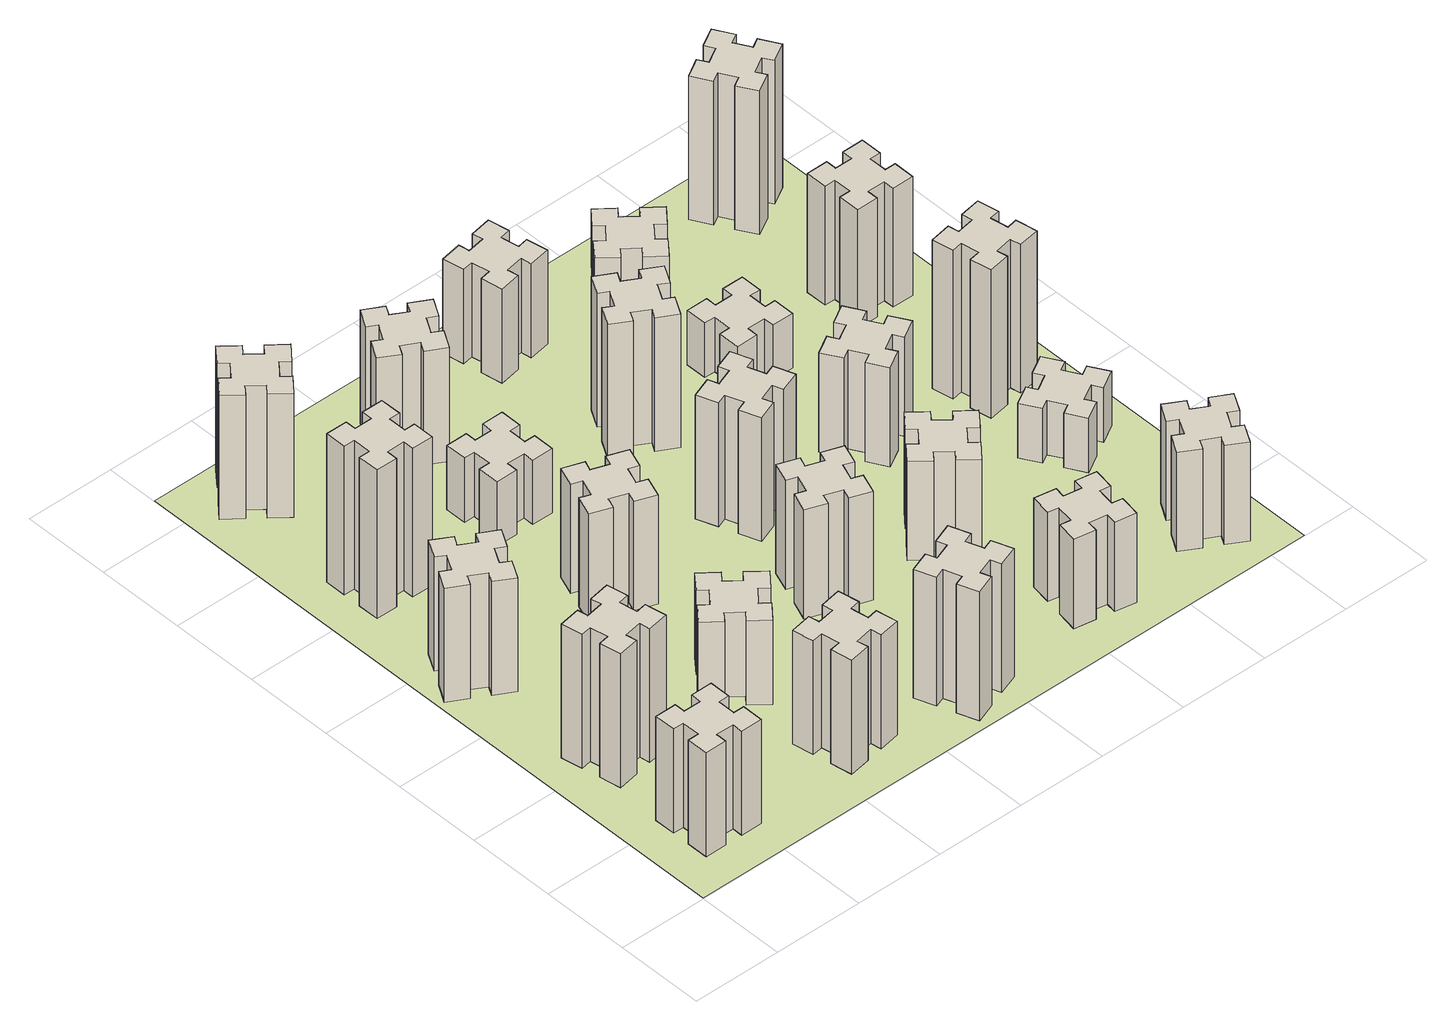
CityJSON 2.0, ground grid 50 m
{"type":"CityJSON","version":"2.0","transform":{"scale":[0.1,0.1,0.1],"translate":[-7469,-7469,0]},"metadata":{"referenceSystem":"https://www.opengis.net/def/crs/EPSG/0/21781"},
"CityObjects":{
"building1":{"type":"Building","attributes":{"class":"1000","function":"1000","usage":"1000","yearOfConstruction":2016,"roofType":"1000","measuredHeight":63,"storeysAboveGround":30,"storeysBelowGround":0},"geometry":[{"type":"Solid","lod":"1","boundaries":[[[[0,1,2,3,4,5,6,7,8,9,10,11,12,13,14,15,16,17,18,19]],[[17,16,20,21]],[[16,15,22,20]],[[15,14,23,22]],[[14,13,24,23]],[[13,12,25,24]],[[12,11,26,25]],[[11,10,27,26]],[[10,9,28,27]],[[9,8,29,28]],[[8,7,30,29]],[[7,6,31,30]],[[6,5,32,31]],[[5,4,33,32]],[[4,3,34,33]],[[3,2,35,34]],[[2,1,36,35]],[[1,0,37,36]],[[0,19,38,37]],[[19,18,39,38]],[[18,17,21,39]],[[24,25,26,27,28,29,30,31,32,33,34,35,36,37,38,39,21,20,22,23]]]]}]},
"building2":{"type":"Building","attributes":{"class":"1000","function":"1000","usage":"1000","yearOfConstruction":2016,"roofType":"1000","measuredHeight":81,"storeysAboveGround":30,"storeysBelowGround":0},"geometry":[{"type":"Solid","lod":"1","boundaries":[[[[40,41,42,43,44,45,46,47,48,49,50,51,52,53,54,55,56,57,58,59]],[[57,56,60,61]],[[56,55,62,60]],[[55,54,63,62]],[[54,53,64,63]],[[53,52,65,64]],[[52,51,66,65]],[[51,50,67,66]],[[50,49,68,67]],[[49,48,69,68]],[[48,47,70,69]],[[47,46,71,70]],[[46,45,72,71]],[[45,44,73,72]],[[44,43,74,73]],[[43,42,75,74]],[[42,41,76,75]],[[41,40,77,76]],[[40,59,78,77]],[[59,58,79,78]],[[58,57,61,79]],[[64,65,66,67,68,69,70,71,72,73,74,75,76,77,78,79,61,60,62,63]]]]}]},
"building3":{"type":"Building","attributes":{"class":"1000","function":"1000","usage":"1000","yearOfConstruction":2016,"roofType":"1000","measuredHeight":69,"storeysAboveGround":30,"storeysBelowGround":0},"geometry":[{"type":"Solid","lod":"1","boundaries":[[[[80,81,82,83,84,85,86,87,88,89,90,91,92,93,94,95,96,97,98,99]],[[97,96,100,101]],[[96,95,102,100]],[[95,94,103,102]],[[94,93,104,103]],[[93,92,105,104]],[[92,91,106,105]],[[91,90,107,106]],[[90,89,108,107]],[[89,88,109,108]],[[88,87,110,109]],[[87,86,111,110]],[[86,85,112,111]],[[85,84,113,112]],[[84,83,114,113]],[[83,82,115,114]],[[82,81,116,115]],[[81,80,117,116]],[[80,99,118,117]],[[99,98,119,118]],[[98,97,101,119]],[[104,105,106,107,108,109,110,111,112,113,114,115,116,117,118,119,101,100,102,103]]]]}]},
"building4":{"type":"Building","attributes":{"class":"1000","function":"1000","usage":"1000","yearOfConstruction":2016,"roofType":"1000","measuredHeight":90,"storeysAboveGround":30,"storeysBelowGround":0},"geometry":[{"type":"Solid","lod":"1","boundaries":[[[[120,121,122,123,124,125,126,127,128,129,130,131,132,133,134,135,136,137,138,139]],[[137,136,140,141]],[[136,135,142,140]],[[135,134,143,142]],[[134,133,144,143]],[[133,132,145,144]],[[132,131,146,145]],[[131,130,147,146]],[[130,129,148,147]],[[129,128,149,148]],[[128,127,150,149]],[[127,126,151,150]],[[126,125,152,151]],[[125,124,153,152]],[[124,123,154,153]],[[123,122,155,154]],[[122,121,156,155]],[[121,120,157,156]],[[120,139,158,157]],[[139,138,159,158]],[[138,137,141,159]],[[144,145,146,147,148,149,150,151,152,153,154,155,156,157,158,159,141,140,142,143]]]]}]},
"building5":{"type":"Building","attributes":{"class":"1000","function":"1000","usage":"1000","yearOfConstruction":2016,"roofType":"1000","measuredHeight":69,"storeysAboveGround":30,"storeysBelowGround":0},"geometry":[{"type":"Solid","lod":"1","boundaries":[[[[160,161,162,163,164,165,166,167,168,169,170,171,172,173,174,175,176,177,178,179]],[[177,176,180,181]],[[176,175,182,180]],[[175,174,183,182]],[[174,173,184,183]],[[173,172,185,184]],[[172,171,186,185]],[[171,170,187,186]],[[170,169,188,187]],[[169,168,189,188]],[[168,167,190,189]],[[167,166,191,190]],[[166,165,192,191]],[[165,164,193,192]],[[164,163,194,193]],[[163,162,195,194]],[[162,161,196,195]],[[161,160,197,196]],[[160,179,198,197]],[[179,178,199,198]],[[178,177,181,199]],[[184,185,186,187,188,189,190,191,192,193,194,195,196,197,198,199,181,180,182,183]]]]}]},
"building6":{"type":"Building","attributes":{"class":"1000","function":"1000","usage":"1000","yearOfConstruction":2016,"roofType":"1000","measuredHeight":75,"storeysAboveGround":30,"storeysBelowGround":0},"geometry":[{"type":"Solid","lod":"1","boundaries":[[[[200,201,202,203,204,205,206,207,208,209,210,211,212,213,214,215,216,217,218,219]],[[217,216,220,221]],[[216,215,222,220]],[[215,214,223,222]],[[214,213,224,223]],[[213,212,225,224]],[[212,211,226,225]],[[211,210,227,226]],[[210,209,228,227]],[[209,208,229,228]],[[208,207,230,229]],[[207,206,231,230]],[[206,205,232,231]],[[205,204,233,232]],[[204,203,234,233]],[[203,202,235,234]],[[202,201,236,235]],[[201,200,237,236]],[[200,219,238,237]],[[219,218,239,238]],[[218,217,221,239]],[[224,225,226,227,228,229,230,231,232,233,234,235,236,237,238,239,221,220,222,223]]]]}]},
"building7":{"type":"Building","attributes":{"class":"1000","function":"1000","usage":"1000","yearOfConstruction":2016,"roofType":"1000","measuredHeight":51,"storeysAboveGround":30,"storeysBelowGround":0},"geometry":[{"type":"Solid","lod":"1","boundaries":[[[[240,241,242,243,244,245,246,247,248,249,250,251,252,253,254,255,256,257,258,259]],[[257,256,260,261]],[[256,255,262,260]],[[255,254,263,262]],[[254,253,264,263]],[[253,252,265,264]],[[252,251,266,265]],[[251,250,267,266]],[[250,249,268,267]],[[249,248,269,268]],[[248,247,270,269]],[[247,246,271,270]],[[246,245,272,271]],[[245,244,273,272]],[[244,243,274,273]],[[243,242,275,274]],[[242,241,276,275]],[[241,240,277,276]],[[240,259,278,277]],[[259,258,279,278]],[[258,257,261,279]],[[264,265,266,267,268,269,270,271,272,273,274,275,276,277,278,279,261,260,262,263]]]]}]},
"building8":{"type":"Building","attributes":{"class":"1000","function":"1000","usage":"1000","yearOfConstruction":2016,"roofType":"1000","measuredHeight":66,"storeysAboveGround":30,"storeysBelowGround":0},"geometry":[{"type":"Solid","lod":"1","boundaries":[[[[280,281,282,283,284,285,286,287,288,289,290,291,292,293,294,295,296,297,298,299]],[[297,296,300,301]],[[296,295,302,300]],[[295,294,303,302]],[[294,293,304,303]],[[293,292,305,304]],[[292,291,306,305]],[[291,290,307,306]],[[290,289,308,307]],[[289,288,309,308]],[[288,287,310,309]],[[287,286,311,310]],[[286,285,312,311]],[[285,284,313,312]],[[284,283,314,313]],[[283,282,315,314]],[[282,281,316,315]],[[281,280,317,316]],[[280,299,318,317]],[[299,298,319,318]],[[298,297,301,319]],[[304,305,306,307,308,309,310,311,312,313,314,315,316,317,318,319,301,300,302,303]]]]}]},
"building9":{"type":"Building","attributes":{"class":"1000","function":"1000","usage":"1000","yearOfConstruction":2016,"roofType":"1000","measuredHeight":39,"storeysAboveGround":30,"storeysBelowGround":0},"geometry":[{"type":"Solid","lod":"1","boundaries":[[[[320,321,322,323,324,325,326,327,328,329,330,331,332,333,334,335,336,337,338,339]],[[337,336,340,341]],[[336,335,342,340]],[[335,334,343,342]],[[334,333,344,343]],[[333,332,345,344]],[[332,331,346,345]],[[331,330,347,346]],[[330,329,348,347]],[[329,328,349,348]],[[328,327,350,349]],[[327,326,351,350]],[[326,325,352,351]],[[325,324,353,352]],[[324,323,354,353]],[[323,322,355,354]],[[322,321,356,355]],[[321,320,357,356]],[[320,339,358,357]],[[339,338,359,358]],[[338,337,341,359]],[[344,345,346,347,348,349,350,351,352,353,354,355,356,357,358,359,341,340,342,343]]]]}]},
"building10":{"type":"Building","attributes":{"class":"1000","function":"1000","usage":"1000","yearOfConstruction":2016,"roofType":"1000","measuredHeight":78,"storeysAboveGround":30,"storeysBelowGround":0},"geometry":[{"type":"Solid","lod":"1","boundaries":[[[[360,361,362,363,364,365,366,367,368,369,370,371,372,373,374,375,376,377,378,379]],[[377,376,380,381]],[[376,375,382,380]],[[375,374,383,382]],[[374,373,384,383]],[[373,372,385,384]],[[372,371,386,385]],[[371,370,387,386]],[[370,369,388,387]],[[369,368,389,388]],[[368,367,390,389]],[[367,366,391,390]],[[366,365,392,391]],[[365,364,393,392]],[[364,363,394,393]],[[363,362,395,394]],[[362,361,396,395]],[[361,360,397,396]],[[360,379,398,397]],[[379,378,399,398]],[[378,377,381,399]],[[384,385,386,387,388,389,390,391,392,393,394,395,396,397,398,399,381,380,382,383]]]]}]},
"building11":{"type":"Building","attributes":{"class":"1000","function":"1000","usage":"1000","yearOfConstruction":2016,"roofType":"1000","measuredHeight":69,"storeysAboveGround":30,"storeysBelowGround":0},"geometry":[{"type":"Solid","lod":"1","boundaries":[[[[400,401,402,403,404,405,406,407,408,409,410,411,412,413,414,415,416,417,418,419]],[[417,416,420,421]],[[416,415,422,420]],[[415,414,423,422]],[[414,413,424,423]],[[413,412,425,424]],[[412,411,426,425]],[[411,410,427,426]],[[410,409,428,427]],[[409,408,429,428]],[[408,407,430,429]],[[407,406,431,430]],[[406,405,432,431]],[[405,404,433,432]],[[404,403,434,433]],[[403,402,435,434]],[[402,401,436,435]],[[401,400,437,436]],[[400,419,438,437]],[[419,418,439,438]],[[418,417,421,439]],[[424,425,426,427,428,429,430,431,432,433,434,435,436,437,438,439,421,420,422,423]]]]}]},
"building12":{"type":"Building","attributes":{"class":"1000","function":"1000","usage":"1000","yearOfConstruction":2016,"roofType":"1000","measuredHeight":66,"storeysAboveGround":30,"storeysBelowGround":0},"geometry":[{"type":"Solid","lod":"1","boundaries":[[[[440,441,442,443,444,445,446,447,448,449,450,451,452,453,454,455,456,457,458,459]],[[457,456,460,461]],[[456,455,462,460]],[[455,454,463,462]],[[454,453,464,463]],[[453,452,465,464]],[[452,451,466,465]],[[451,450,467,466]],[[450,449,468,467]],[[449,448,469,468]],[[448,447,470,469]],[[447,446,471,470]],[[446,445,472,471]],[[445,444,473,472]],[[444,443,474,473]],[[443,442,475,474]],[[442,441,476,475]],[[441,440,477,476]],[[440,459,478,477]],[[459,458,479,478]],[[458,457,461,479]],[[464,465,466,467,468,469,470,471,472,473,474,475,476,477,478,479,461,460,462,463]]]]}]},
"building13":{"type":"Building","attributes":{"class":"1000","function":"1000","usage":"1000","yearOfConstruction":2016,"roofType":"1000","measuredHeight":75,"storeysAboveGround":30,"storeysBelowGround":0},"geometry":[{"type":"Solid","lod":"1","boundaries":[[[[480,481,482,483,484,485,486,487,488,489,490,491,492,493,494,495,496,497,498,499]],[[497,496,500,501]],[[496,495,502,500]],[[495,494,503,502]],[[494,493,504,503]],[[493,492,505,504]],[[492,491,506,505]],[[491,490,507,506]],[[490,489,508,507]],[[489,488,509,508]],[[488,487,510,509]],[[487,486,511,510]],[[486,485,512,511]],[[485,484,513,512]],[[484,483,514,513]],[[483,482,515,514]],[[482,481,516,515]],[[481,480,517,516]],[[480,499,518,517]],[[499,498,519,518]],[[498,497,501,519]],[[504,505,506,507,508,509,510,511,512,513,514,515,516,517,518,519,501,500,502,503]]]]}]},
"building14":{"type":"Building","attributes":{"class":"1000","function":"1000","usage":"1000","yearOfConstruction":2016,"roofType":"1000","measuredHeight":81,"storeysAboveGround":30,"storeysBelowGround":0},"geometry":[{"type":"Solid","lod":"1","boundaries":[[[[520,521,522,523,524,525,526,527,528,529,530,531,532,533,534,535,536,537,538,539]],[[537,536,540,541]],[[536,535,542,540]],[[535,534,543,542]],[[534,533,544,543]],[[533,532,545,544]],[[532,531,546,545]],[[531,530,547,546]],[[530,529,548,547]],[[529,528,549,548]],[[528,527,550,549]],[[527,526,551,550]],[[526,525,552,551]],[[525,524,553,552]],[[524,523,554,553]],[[523,522,555,554]],[[522,521,556,555]],[[521,520,557,556]],[[520,539,558,557]],[[539,538,559,558]],[[538,537,541,559]],[[544,545,546,547,548,549,550,551,552,553,554,555,556,557,558,559,541,540,542,543]]]]}]},
"building15":{"type":"Building","attributes":{"class":"1000","function":"1000","usage":"1000","yearOfConstruction":2016,"roofType":"1000","measuredHeight":54,"storeysAboveGround":30,"storeysBelowGround":0},"geometry":[{"type":"Solid","lod":"1","boundaries":[[[[560,561,562,563,564,565,566,567,568,569,570,571,572,573,574,575,576,577,578,579]],[[577,576,580,581]],[[576,575,582,580]],[[575,574,583,582]],[[574,573,584,583]],[[573,572,585,584]],[[572,571,586,585]],[[571,570,587,586]],[[570,569,588,587]],[[569,568,589,588]],[[568,567,590,589]],[[567,566,591,590]],[[566,565,592,591]],[[565,564,593,592]],[[564,563,594,593]],[[563,562,595,594]],[[562,561,596,595]],[[561,560,597,596]],[[560,579,598,597]],[[579,578,599,598]],[[578,577,581,599]],[[584,585,586,587,588,589,590,591,592,593,594,595,596,597,598,599,581,580,582,583]]]]}]},
"building16":{"type":"Building","attributes":{"class":"1000","function":"1000","usage":"1000","yearOfConstruction":2016,"roofType":"1000","measuredHeight":60,"storeysAboveGround":30,"storeysBelowGround":0},"geometry":[{"type":"Solid","lod":"1","boundaries":[[[[600,601,602,603,604,605,606,607,608,609,610,611,612,613,614,615,616,617,618,619]],[[617,616,620,621]],[[616,615,622,620]],[[615,614,623,622]],[[614,613,624,623]],[[613,612,625,624]],[[612,611,626,625]],[[611,610,627,626]],[[610,609,628,627]],[[609,608,629,628]],[[608,607,630,629]],[[607,606,631,630]],[[606,605,632,631]],[[605,604,633,632]],[[604,603,634,633]],[[603,602,635,634]],[[602,601,636,635]],[[601,600,637,636]],[[600,619,638,637]],[[619,618,639,638]],[[618,617,621,639]],[[624,625,626,627,628,629,630,631,632,633,634,635,636,637,638,639,621,620,622,623]]]]}]},
"building17":{"type":"Building","attributes":{"class":"1000","function":"1000","usage":"1000","yearOfConstruction":2016,"roofType":"1000","measuredHeight":57,"storeysAboveGround":30,"storeysBelowGround":0},"geometry":[{"type":"Solid","lod":"1","boundaries":[[[[640,641,642,643,644,645,646,647,648,649,650,651,652,653,654,655,656,657,658,659]],[[657,656,660,661]],[[656,655,662,660]],[[655,654,663,662]],[[654,653,664,663]],[[653,652,665,664]],[[652,651,666,665]],[[651,650,667,666]],[[650,649,668,667]],[[649,648,669,668]],[[648,647,670,669]],[[647,646,671,670]],[[646,645,672,671]],[[645,644,673,672]],[[644,643,674,673]],[[643,642,675,674]],[[642,641,676,675]],[[641,640,677,676]],[[640,659,678,677]],[[659,658,679,678]],[[658,657,661,679]],[[664,665,666,667,668,669,670,671,672,673,674,675,676,677,678,679,661,660,662,663]]]]}]},
"building18":{"type":"Building","attributes":{"class":"1000","function":"1000","usage":"1000","yearOfConstruction":2016,"roofType":"1000","measuredHeight":60,"storeysAboveGround":30,"storeysBelowGround":0},"geometry":[{"type":"Solid","lod":"1","boundaries":[[[[680,681,682,683,684,685,686,687,688,689,690,691,692,693,694,695,696,697,698,699]],[[697,696,700,701]],[[696,695,702,700]],[[695,694,703,702]],[[694,693,704,703]],[[693,692,705,704]],[[692,691,706,705]],[[691,690,707,706]],[[690,689,708,707]],[[689,688,709,708]],[[688,687,710,709]],[[687,686,711,710]],[[686,685,712,711]],[[685,684,713,712]],[[684,683,714,713]],[[683,682,715,714]],[[682,681,716,715]],[[681,680,717,716]],[[680,699,718,717]],[[699,698,719,718]],[[698,697,701,719]],[[704,705,706,707,708,709,710,711,712,713,714,715,716,717,718,719,701,700,702,703]]]]}]},
"building19":{"type":"Building","attributes":{"class":"1000","function":"1000","usage":"1000","yearOfConstruction":2016,"roofType":"1000","measuredHeight":33,"storeysAboveGround":30,"storeysBelowGround":0},"geometry":[{"type":"Solid","lod":"1","boundaries":[[[[720,721,722,723,724,725,726,727,728,729,730,731,732,733,734,735,736,737,738,739]],[[737,736,740,741]],[[736,735,742,740]],[[735,734,743,742]],[[734,733,744,743]],[[733,732,745,744]],[[732,731,746,745]],[[731,730,747,746]],[[730,729,748,747]],[[729,728,749,748]],[[728,727,750,749]],[[727,726,751,750]],[[726,725,752,751]],[[725,724,753,752]],[[724,723,754,753]],[[723,722,755,754]],[[722,721,756,755]],[[721,720,757,756]],[[720,739,758,757]],[[739,738,759,758]],[[738,737,741,759]],[[744,745,746,747,748,749,750,751,752,753,754,755,756,757,758,759,741,740,742,743]]]]}]},
"building20":{"type":"Building","attributes":{"class":"1000","function":"1000","usage":"1000","yearOfConstruction":2016,"roofType":"1000","measuredHeight":60,"storeysAboveGround":30,"storeysBelowGround":0},"geometry":[{"type":"Solid","lod":"1","boundaries":[[[[760,761,762,763,764,765,766,767,768,769,770,771,772,773,774,775,776,777,778,779]],[[777,776,780,781]],[[776,775,782,780]],[[775,774,783,782]],[[774,773,784,783]],[[773,772,785,784]],[[772,771,786,785]],[[771,770,787,786]],[[770,769,788,787]],[[769,768,789,788]],[[768,767,790,789]],[[767,766,791,790]],[[766,765,792,791]],[[765,764,793,792]],[[764,763,794,793]],[[763,762,795,794]],[[762,761,796,795]],[[761,760,797,796]],[[760,779,798,797]],[[779,778,799,798]],[[778,777,781,799]],[[784,785,786,787,788,789,790,791,792,793,794,795,796,797,798,799,781,780,782,783]]]]}]},
"building21":{"type":"Building","attributes":{"class":"1000","function":"1000","usage":"1000","yearOfConstruction":2016,"roofType":"1000","measuredHeight":33,"storeysAboveGround":30,"storeysBelowGround":0},"geometry":[{"type":"Solid","lod":"1","boundaries":[[[[800,801,802,803,804,805,806,807,808,809,810,811,812,813,814,815,816,817,818,819]],[[817,816,820,821]],[[816,815,822,820]],[[815,814,823,822]],[[814,813,824,823]],[[813,812,825,824]],[[812,811,826,825]],[[811,810,827,826]],[[810,809,828,827]],[[809,808,829,828]],[[808,807,830,829]],[[807,806,831,830]],[[806,805,832,831]],[[805,804,833,832]],[[804,803,834,833]],[[803,802,835,834]],[[802,801,836,835]],[[801,800,837,836]],[[800,819,838,837]],[[819,818,839,838]],[[818,817,821,839]],[[824,825,826,827,828,829,830,831,832,833,834,835,836,837,838,839,821,820,822,823]]]]}]},
"building22":{"type":"Building","attributes":{"class":"1000","function":"1000","usage":"1000","yearOfConstruction":2016,"roofType":"1000","measuredHeight":33,"storeysAboveGround":30,"storeysBelowGround":0},"geometry":[{"type":"Solid","lod":"1","boundaries":[[[[840,841,842,843,844,845,846,847,848,849,850,851,852,853,854,855,856,857,858,859]],[[857,856,860,861]],[[856,855,862,860]],[[855,854,863,862]],[[854,853,864,863]],[[853,852,865,864]],[[852,851,866,865]],[[851,850,867,866]],[[850,849,868,867]],[[849,848,869,868]],[[848,847,870,869]],[[847,846,871,870]],[[846,845,872,871]],[[845,844,873,872]],[[844,843,874,873]],[[843,842,875,874]],[[842,841,876,875]],[[841,840,877,876]],[[840,859,878,877]],[[859,858,879,878]],[[858,857,861,879]],[[864,865,866,867,868,869,870,871,872,873,874,875,876,877,878,879,861,860,862,863]]]]}]},
"building23":{"type":"Building","attributes":{"class":"1000","function":"1000","usage":"1000","yearOfConstruction":2016,"roofType":"1000","measuredHeight":90,"storeysAboveGround":30,"storeysBelowGround":0},"geometry":[{"type":"Solid","lod":"1","boundaries":[[[[880,881,882,883,884,885,886,887,888,889,890,891,892,893,894,895,896,897,898,899]],[[897,896,900,901]],[[896,895,902,900]],[[895,894,903,902]],[[894,893,904,903]],[[893,892,905,904]],[[892,891,906,905]],[[891,890,907,906]],[[890,889,908,907]],[[889,888,909,908]],[[888,887,910,909]],[[887,886,911,910]],[[886,885,912,911]],[[885,884,913,912]],[[884,883,914,913]],[[883,882,915,914]],[[882,881,916,915]],[[881,880,917,916]],[[880,899,918,917]],[[899,898,919,918]],[[898,897,901,919]],[[904,905,906,907,908,909,910,911,912,913,914,915,916,917,918,919,901,900,902,903]]]]}]},
"building24":{"type":"Building","attributes":{"class":"1000","function":"1000","usage":"1000","yearOfConstruction":2016,"roofType":"1000","measuredHeight":72,"storeysAboveGround":30,"storeysBelowGround":0},"geometry":[{"type":"Solid","lod":"1","boundaries":[[[[920,921,922,923,924,925,926,927,928,929,930,931,932,933,934,935,936,937,938,939]],[[937,936,940,941]],[[936,935,942,940]],[[935,934,943,942]],[[934,933,944,943]],[[933,932,945,944]],[[932,931,946,945]],[[931,930,947,946]],[[930,929,948,947]],[[929,928,949,948]],[[928,927,950,949]],[[927,926,951,950]],[[926,925,952,951]],[[925,924,953,952]],[[924,923,954,953]],[[923,922,955,954]],[[922,921,956,955]],[[921,920,957,956]],[[920,939,958,957]],[[939,938,959,958]],[[938,937,941,959]],[[944,945,946,947,948,949,950,951,952,953,954,955,956,957,958,959,941,940,942,943]]]]}]},
"building25":{"type":"Building","attributes":{"class":"1000","function":"1000","usage":"1000","yearOfConstruction":2016,"roofType":"1000","measuredHeight":87,"storeysAboveGround":30,"storeysBelowGround":0},"geometry":[{"type":"Solid","lod":"1","boundaries":[[[[960,961,962,963,964,965,966,967,968,969,970,971,972,973,974,975,976,977,978,979]],[[977,976,980,981]],[[976,975,982,980]],[[975,974,983,982]],[[974,973,984,983]],[[973,972,985,984]],[[972,971,986,985]],[[971,970,987,986]],[[970,969,988,987]],[[969,968,989,988]],[[968,967,990,989]],[[967,966,991,990]],[[966,965,992,991]],[[965,964,993,992]],[[964,963,994,993]],[[963,962,995,994]],[[962,961,996,995]],[[961,960,997,996]],[[960,979,998,997]],[[979,978,999,998]],[[978,977,981,999]],[[984,985,986,987,988,989,990,991,992,993,994,995,996,997,998,999,981,980,982,983]]]]}]},
"landuse1":{"type":"LandUse","attributes":{"name":"plot1","function":"1010"},"geometry":[{"type":"MultiSurface","lod":"1","boundaries":[[[1000,1001,1002,1003]]]}]}
},
"vertices":[
[265,425,0],[265,325,0],[205,325,0],[205,205,0],[325,205,0],[325,265,0],[425,265,0],[425,205,0],[545,205,0],[545,325,0],[485,325,0],[485,425,0],[545,425,0],[545,545,0],[425,545,0],[425,485,0],[325,485,0],[325,545,0],[205,545,0],[205,425,0],[325,485,630],[325,545,630],[425,485,630],[425,545,630],[545,545,630],[545,425,630],[485,425,630],[485,325,630],[545,325,630],[545,205,630],[425,205,630],[425,265,630],[325,265,630],[325,205,630],[205,205,630],[205,325,630],[265,325,630],[265,425,630],[205,425,630],[205,545,630],
[405,1132,0],[307,1115,0],[297,1174,0],[178,1153,0],[199,1035,0],[258,1045,0],[276,947,0],[217,937,0],[237,818,0],[356,839,0],[345,898,0],[444,916,0],[454,857,0],[572,877,0],[551,996,0],[492,985,0],[475,1084,0],[534,1094,0],[513,1212,0],[395,1191,0],[475,1084,810],[534,1094,810],[492,985,810],[551,996,810],[572,877,810],[454,857,810],[444,916,810],[345,898,810],[356,839,810],[237,818,810],[217,937,810],[276,947,810],[258,1045,810],[199,1035,810],[178,1153,810],[297,1174,810],[307,1115,810],[405,1132,810],[395,1191,810],[513,1212,810],
[374,1926,0],[287,1976,0],[317,2028,0],[213,2088,0],[153,1984,0],[205,1954,0],[155,1867,0],[103,1897,0],[43,1793,0],[147,1733,0],[177,1785,0],[264,1735,0],[234,1683,0],[338,1623,0],[398,1727,0],[346,1757,0],[396,1844,0],[448,1814,0],[508,1918,0],[404,1978,0],[396,1844,690],[448,1814,690],[346,1757,690],[398,1727,690],[338,1623,690],[234,1683,690],[264,1735,690],[177,1785,690],[147,1733,690],[43,1793,690],[103,1897,690],[155,1867,690],[205,1954,690],[153,1984,690],[213,2088,690],[317,2028,690],[287,1976,690],[374,1926,690],[404,1978,690],[508,1918,690],
[485,2545,0],[485,2645,0],[545,2645,0],[545,2765,0],[425,2765,0],[425,2705,0],[325,2705,0],[325,2765,0],[205,2765,0],[205,2645,0],[265,2645,0],[265,2545,0],[205,2545,0],[205,2425,0],[325,2425,0],[325,2485,0],[425,2485,0],[425,2425,0],[545,2425,0],[545,2545,0],[425,2485,900],[425,2425,900],[325,2485,900],[325,2425,900],[205,2425,900],[205,2545,900],[265,2545,900],[265,2645,900],[205,2645,900],[205,2765,900],[325,2765,900],[325,2705,900],[425,2705,900],[425,2765,900],[545,2765,900],[545,2645,900],[485,2645,900],[485,2545,900],[545,2545,900],[545,2425,900],
[1332,345,0],[1315,444,0],[1374,454,0],[1353,572,0],[1235,551,0],[1245,492,0],[1147,475,0],[1137,534,0],[1018,513,0],[1039,395,0],[1098,405,0],[1116,307,0],[1057,297,0],[1077,178,0],[1196,199,0],[1185,258,0],[1284,276,0],[1294,217,0],[1412,237,0],[1391,356,0],[1284,276,690],[1294,217,690],[1185,258,690],[1196,199,690],[1077,178,690],[1057,297,690],[1116,307,690],[1098,405,690],[1039,395,690],[1018,513,690],[1137,534,690],[1147,475,690],[1245,492,690],[1235,551,690],[1353,572,690],[1374,454,690],[1315,444,690],[1332,345,690],[1391,356,690],[1412,237,690],
[484,3487,0],[408,3552,0],[446,3598,0],[354,3675,0],[277,3583,0],[323,3544,0],[259,3468,0],[213,3506,0],[136,3414,0],[228,3337,0],[266,3383,0],[343,3319,0],[304,3273,0],[396,3196,0],[473,3288,0],[427,3326,0],[492,3403,0],[538,3364,0],[615,3456,0],[523,3533,0],[492,3403,750],[538,3364,750],[427,3326,750],[473,3288,750],[396,3196,750],[304,3273,750],[343,3319,750],[266,3383,750],[228,3337,750],[136,3414,750],[213,3506,750],[259,3468,750],[323,3544,750],[277,3583,750],[354,3675,750],[446,3598,750],[408,3552,750],[484,3487,750],[523,3533,750],[615,3456,750],
[1063,1124,0],[999,1048,0],[953,1086,0],[876,994,0],[968,917,0],[1006,963,0],[1083,899,0],[1044,853,0],[1136,776,0],[1213,868,0],[1167,906,0],[1232,983,0],[1278,944,0],[1355,1036,0],[1263,1113,0],[1224,1067,0],[1148,1132,0],[1186,1178,0],[1094,1255,0],[1017,1163,0],[1148,1132,510],[1186,1178,510],[1224,1067,510],[1263,1113,510],[1355,1036,510],[1278,944,510],[1232,983,510],[1167,906,510],[1213,868,510],[1136,776,510],[1044,853,510],[1083,899,510],[1006,963,510],[968,917,510],[876,994,510],[953,1086,510],[999,1048,510],[1063,1124,510],[1017,1163,510],[1094,1255,510],
[1031,1769,0],[1125,1735,0],[1104,1679,0],[1217,1637,0],[1258,1750,0],[1202,1771,0],[1236,1865,0],[1292,1844,0],[1333,1957,0],[1220,1998,0],[1200,1942,0],[1106,1976,0],[1127,2032,0],[1014,2073,0],[973,1960,0],[1029,1940,0],[995,1846,0],[939,1867,0],[897,1754,0],[1010,1713,0],[995,1846,660],[939,1867,660],[1029,1940,660],[973,1960,660],[1014,2073,660],[1127,2032,660],[1106,1976,660],[1200,1942,660],[1220,1998,660],[1333,1957,660],[1292,1844,660],[1236,1865,660],[1202,1771,660],[1258,1750,660],[1217,1637,660],[1104,1679,660],[1125,1735,660],[1031,1769,660],[1010,1713,660],[897,1754,660],
[1005,2645,0],[1005,2545,0],[945,2545,0],[945,2425,0],[1065,2425,0],[1065,2485,0],[1165,2485,0],[1165,2425,0],[1285,2425,0],[1285,2545,0],[1225,2545,0],[1225,2645,0],[1285,2645,0],[1285,2765,0],[1165,2765,0],[1165,2705,0],[1065,2705,0],[1065,2765,0],[945,2765,0],[945,2645,0],[1065,2705,390],[1065,2765,390],[1165,2705,390],[1165,2765,390],[1285,2765,390],[1285,2645,390],[1225,2645,390],[1225,2545,390],[1285,2545,390],[1285,2425,390],[1165,2425,390],[1165,2485,390],[1065,2485,390],[1065,2425,390],[945,2425,390],[945,2545,390],[1005,2545,390],[1005,2645,390],[945,2645,390],[945,2765,390],
[1976,266,0],[1942,360,0],[1998,380,0],[1957,493,0],[1844,452,0],[1865,396,0],[1771,362,0],[1750,418,0],[1637,377,0],[1679,264,0],[1735,285,0],[1769,191,0],[1713,170,0],[1754,57,0],[1867,99,0],[1846,155,0],[1940,189,0],[1960,133,0],[2073,174,0],[2032,287,0],[1940,189,780],[1960,133,780],[1846,155,780],[1867,99,780],[1754,57,780],[1713,170,780],[1769,191,780],[1735,285,780],[1679,264,780],[1637,377,780],[1750,418,780],[1771,362,780],[1865,396,780],[1844,452,780],[1957,493,780],[1998,380,780],[1942,360,780],[1976,266,780],[2032,287,780],[2073,174,780],
[1017,3165,0],[1104,3115,0],[1074,3063,0],[1178,3003,0],[1238,3107,0],[1186,3137,0],[1236,3224,0],[1288,3194,0],[1348,3298,0],[1244,3358,0],[1214,3306,0],[1127,3356,0],[1157,3408,0],[1053,3468,0],[993,3364,0],[1045,3334,0],[995,3247,0],[943,3277,0],[883,3173,0],[987,3113,0],[995,3247,690],[943,3277,690],[1045,3334,690],[993,3364,690],[1053,3468,690],[1157,3408,690],[1127,3356,690],[1214,3306,690],[1244,3358,690],[1348,3298,690],[1288,3194,690],[1236,3224,690],[1186,3137,690],[1238,3107,690],[1178,3003,690],[1074,3063,690],[1104,3115,690],[1017,3165,690],[987,3113,690],[883,3173,690],
[1940,1302,0],[1846,1336,0],[1867,1392,0],[1754,1433,0],[1713,1320,0],[1769,1300,0],[1735,1206,0],[1679,1227,0],[1637,1114,0],[1750,1073,0],[1771,1129,0],[1865,1095,0],[1844,1039,0],[1957,997,0],[1998,1110,0],[1942,1131,0],[1976,1225,0],[2032,1204,0],[2073,1317,0],[1960,1358,0],[1976,1225,660],[2032,1204,660],[1942,1131,660],[1998,1110,660],[1957,997,660],[1844,1039,660],[1865,1095,660],[1771,1129,660],[1750,1073,660],[1637,1114,660],[1679,1227,660],[1735,1206,660],[1769,1300,660],[1713,1320,660],[1754,1433,660],[1867,1392,660],[1846,1336,660],[1940,1302,660],[1960,1358,660],[2073,1317,660],
[2076,1846,0],[2042,1940,0],[2098,1960,0],[2057,2073,0],[1944,2032,0],[1965,1976,0],[1871,1942,0],[1850,1998,0],[1737,1957,0],[1779,1844,0],[1835,1865,0],[1869,1771,0],[1813,1750,0],[1854,1637,0],[1967,1679,0],[1946,1735,0],[2040,1769,0],[2060,1713,0],[2173,1754,0],[2132,1867,0],[2040,1769,750],[2060,1713,750],[1946,1735,750],[1967,1679,750],[1854,1637,750],[1813,1750,750],[1869,1771,750],[1835,1865,750],[1779,1844,750],[1737,1957,750],[1850,1998,750],[1871,1942,750],[1965,1976,750],[1944,2032,750],[2057,2073,750],[2098,1960,750],[2042,1940,750],[2076,1846,750],[2132,1867,750],[2173,1754,750],
[2054,2666,0],[1967,2716,0],[1997,2768,0],[1893,2828,0],[1833,2724,0],[1885,2694,0],[1835,2607,0],[1783,2637,0],[1723,2533,0],[1827,2473,0],[1857,2525,0],[1944,2475,0],[1914,2423,0],[2018,2363,0],[2078,2467,0],[2026,2497,0],[2076,2584,0],[2128,2554,0],[2188,2658,0],[2084,2718,0],[2076,2584,810],[2128,2554,810],[2026,2497,810],[2078,2467,810],[2018,2363,810],[1914,2423,810],[1944,2475,810],[1857,2525,810],[1827,2473,810],[1723,2533,810],[1783,2637,810],[1835,2607,810],[1885,2694,810],[1833,2724,810],[1893,2828,810],[1997,2768,810],[1967,2716,810],[2054,2666,810],[2084,2718,810],[2188,2658,810],
[2764,475,0],[2665,492,0],[2676,551,0],[2557,572,0],[2537,454,0],[2596,444,0],[2578,345,0],[2519,356,0],[2498,237,0],[2617,217,0],[2627,276,0],[2725,258,0],[2715,199,0],[2833,178,0],[2854,297,0],[2795,307,0],[2812,405,0],[2871,395,0],[2892,513,0],[2774,534,0],[2812,405,540],[2871,395,540],[2795,307,540],[2854,297,540],[2833,178,540],[2715,199,540],[2725,258,540],[2627,276,540],[2617,217,540],[2498,237,540],[2519,356,540],[2578,345,540],[2596,444,540],[2537,454,540],[2557,572,540],[2676,551,540],[2665,492,540],[2764,475,540],[2774,534,540],[2892,513,540],
[2547,1006,0],[2612,1083,0],[2658,1044,0],[2735,1136,0],[2643,1213,0],[2604,1167,0],[2528,1232,0],[2566,1278,0],[2474,1355,0],[2397,1263,0],[2443,1224,0],[2379,1148,0],[2333,1186,0],[2256,1094,0],[2348,1017,0],[2386,1063,0],[2463,999,0],[2424,953,0],[2516,876,0],[2593,968,0],[2463,999,600],[2424,953,600],[2386,1063,600],[2348,1017,600],[2256,1094,600],[2333,1186,600],[2379,1148,600],[2443,1224,600],[2397,1263,600],[2474,1355,600],[2566,1278,600],[2528,1232,600],[2604,1167,600],[2643,1213,600],[2735,1136,600],[2658,1044,600],[2612,1083,600],[2547,1006,600],[2593,968,600],[2516,876,600],
[1738,3465,0],[1756,3367,0],[1697,3357,0],[1717,3238,0],[1836,3259,0],[1825,3318,0],[1924,3336,0],[1934,3277,0],[2052,3297,0],[2031,3416,0],[1972,3405,0],[1955,3504,0],[2014,3514,0],[1993,3632,0],[1875,3611,0],[1885,3552,0],[1787,3535,0],[1777,3594,0],[1658,3573,0],[1679,3455,0],[1787,3535,570],[1777,3594,570],[1885,3552,570],[1875,3611,570],[1993,3632,570],[2014,3514,570],[1955,3504,570],[1972,3405,570],[2031,3416,570],[2052,3297,570],[1934,3277,570],[1924,3336,570],[1825,3318,570],[1836,3259,570],[1717,3238,570],[1697,3357,570],[1756,3367,570],[1738,3465,570],[1679,3455,570],[1658,3573,570],
[2816,1867,0],[2766,1954,0],[2818,1984,0],[2758,2088,0],[2654,2028,0],[2684,1976,0],[2597,1926,0],[2567,1978,0],[2463,1918,0],[2523,1814,0],[2575,1844,0],[2625,1757,0],[2573,1727,0],[2633,1623,0],[2737,1683,0],[2707,1735,0],[2794,1785,0],[2824,1733,0],[2928,1793,0],[2868,1897,0],[2794,1785,600],[2824,1733,600],[2707,1735,600],[2737,1683,600],[2633,1623,600],[2573,1727,600],[2625,1757,600],[2575,1844,600],[2523,1814,600],[2463,1918,600],[2567,1978,600],[2597,1926,600],[2684,1976,600],[2654,2028,600],[2758,2088,600],[2818,1984,600],[2766,1954,600],[2816,1867,600],[2868,1897,600],[2928,1793,600],
[2545,2485,0],[2645,2485,0],[2645,2425,0],[2765,2425,0],[2765,2545,0],[2705,2545,0],[2705,2645,0],[2765,2645,0],[2765,2765,0],[2645,2765,0],[2645,2705,0],[2545,2705,0],[2545,2765,0],[2425,2765,0],[2425,2645,0],[2485,2645,0],[2485,2545,0],[2425,2545,0],[2425,2425,0],[2545,2425,0],[2485,2545,330],[2425,2545,330],[2485,2645,330],[2425,2645,330],[2425,2765,330],[2545,2765,330],[2545,2705,330],[2645,2705,330],[2645,2765,330],[2765,2765,330],[2765,2645,330],[2705,2645,330],[2705,2545,330],[2765,2545,330],[2765,2425,330],[2645,2425,330],[2645,2485,330],[2545,2485,330],[2545,2425,330],[2425,2425,330],
[3365,474,0],[3315,387,0],[3263,417,0],[3203,313,0],[3307,253,0],[3337,305,0],[3424,255,0],[3394,203,0],[3498,143,0],[3558,247,0],[3506,277,0],[3556,364,0],[3608,334,0],[3668,438,0],[3564,498,0],[3534,446,0],[3447,496,0],[3477,548,0],[3373,608,0],[3313,504,0],[3447,496,600],[3477,548,600],[3534,446,600],[3564,498,600],[3668,438,600],[3608,334,600],[3556,364,600],[3506,277,600],[3558,247,600],[3498,143,600],[3394,203,600],[3424,255,600],[3337,305,600],[3307,253,600],[3203,313,600],[3263,417,600],[3315,387,600],[3365,474,600],[3313,504,600],[3373,608,600],
[2543,3444,0],[2479,3368,0],[2433,3406,0],[2356,3314,0],[2448,3237,0],[2486,3283,0],[2563,3219,0],[2524,3173,0],[2616,3096,0],[2693,3188,0],[2647,3226,0],[2712,3303,0],[2758,3264,0],[2835,3356,0],[2743,3433,0],[2704,3387,0],[2628,3452,0],[2666,3498,0],[2574,3575,0],[2497,3483,0],[2628,3452,330],[2666,3498,330],[2704,3387,330],[2743,3433,330],[2835,3356,330],[2758,3264,330],[2712,3303,330],[2647,3226,330],[2693,3188,330],[2616,3096,330],[2524,3173,330],[2563,3219,330],[2486,3283,330],[2448,3237,330],[2356,3314,330],[2433,3406,330],[2479,3368,330],[2543,3444,330],[2497,3483,330],[2574,3575,330],
[3456,1227,0],[3406,1314,0],[3458,1344,0],[3398,1448,0],[3294,1388,0],[3324,1336,0],[3237,1286,0],[3207,1338,0],[3103,1278,0],[3163,1174,0],[3215,1204,0],[3265,1117,0],[3213,1087,0],[3273,983,0],[3377,1043,0],[3347,1095,0],[3434,1145,0],[3464,1093,0],[3568,1153,0],[3508,1257,0],[3434,1145,330],[3464,1093,330],[3347,1095,330],[3377,1043,330],[3273,983,330],[3213,1087,330],[3265,1117,330],[3215,1204,330],[3163,1174,330],[3103,1278,330],[3207,1338,330],[3237,1286,330],[3324,1336,330],[3294,1388,330],[3398,1448,330],[3458,1344,330],[3406,1314,330],[3456,1227,330],[3508,1257,330],[3568,1153,330],
[3365,1872,0],[3267,1855,0],[3257,1914,0],[3138,1893,0],[3159,1775,0],[3218,1785,0],[3236,1687,0],[3177,1677,0],[3197,1558,0],[3316,1579,0],[3305,1638,0],[3404,1656,0],[3414,1597,0],[3532,1617,0],[3511,1736,0],[3452,1725,0],[3435,1824,0],[3494,1834,0],[3473,1952,0],[3355,1931,0],[3435,1824,900],[3494,1834,900],[3452,1725,900],[3511,1736,900],[3532,1617,900],[3414,1597,900],[3404,1656,900],[3305,1638,900],[3316,1579,900],[3197,1558,900],[3177,1677,900],[3236,1687,900],[3218,1785,900],[3159,1775,900],[3138,1893,900],[3257,1914,900],[3267,1855,900],[3365,1872,900],[3355,1931,900],[3473,1952,900],
[3385,2705,0],[3285,2705,0],[3285,2765,0],[3165,2765,0],[3165,2645,0],[3225,2645,0],[3225,2545,0],[3165,2545,0],[3165,2425,0],[3285,2425,0],[3285,2485,0],[3385,2485,0],[3385,2425,0],[3505,2425,0],[3505,2545,0],[3445,2545,0],[3445,2645,0],[3505,2645,0],[3505,2765,0],[3385,2765,0],[3445,2645,720],[3505,2645,720],[3445,2545,720],[3505,2545,720],[3505,2425,720],[3385,2425,720],[3385,2485,720],[3285,2485,720],[3285,2425,720],[3165,2425,720],[3165,2545,720],[3225,2545,720],[3225,2645,720],[3165,2645,720],[3165,2765,720],[3285,2765,720],[3285,2705,720],[3385,2705,720],[3385,2765,720],[3505,2765,720],
[3456,3447,0],[3406,3534,0],[3458,3564,0],[3398,3668,0],[3294,3608,0],[3324,3556,0],[3237,3506,0],[3207,3558,0],[3103,3498,0],[3163,3394,0],[3215,3424,0],[3265,3337,0],[3213,3307,0],[3273,3203,0],[3377,3263,0],[3347,3315,0],[3434,3365,0],[3464,3313,0],[3568,3373,0],[3508,3477,0],[3434,3365,870],[3464,3313,870],[3347,3315,870],[3377,3263,870],[3273,3203,870],[3213,3307,870],[3265,3337,870],[3215,3424,870],[3163,3394,870],[3103,3498,870],[3207,3558,870],[3237,3506,870],[3324,3556,870],[3294,3608,870],[3398,3668,870],[3458,3564,870],[3406,3534,870],[3456,3447,870],[3508,3477,870],[3568,3373,870],
[5,3705,0],[3705,3705,0],[3705,5,0],[5,5,0]
]}
